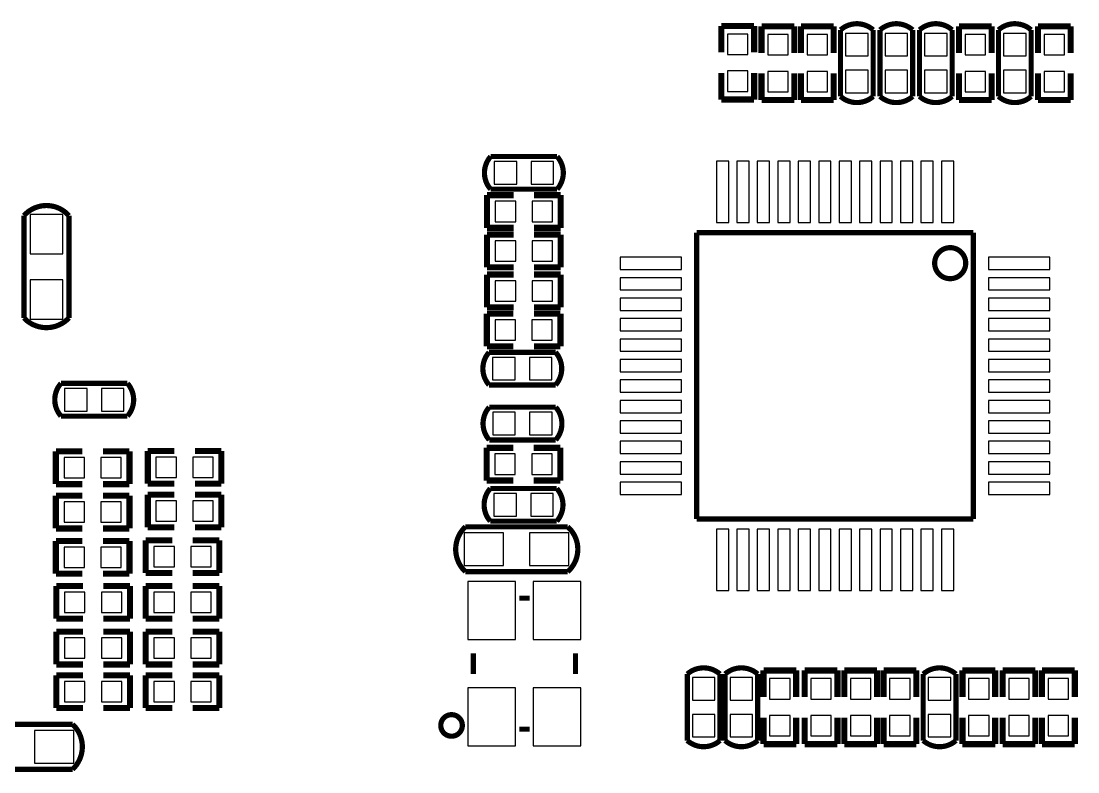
# Model space of a CAD drawing. Extents: x -118 to 7078, y 0 to 4366.
# Drawn here: x 3125 to 4142, y 997 to 1720 of the extents above; entities that cross this region are included whole.
import ezdxf

# ---------------------------------------------------------------- set-up
doc = ezdxf.new("R2010")
doc.units = 0
doc.header["$MEASUREMENT"] = 0
doc.layers.add('PG_SILKSCREEN_BOTTOM', color=85, linetype='CONTINUOUS')
doc.layers.add('PIN_BOTTOM', color=5, linetype='CONTINUOUS')

msp = doc.modelspace()

# ---------------------------------------------------------------- linework, layer by layer
at = {"layer": 'PG_SILKSCREEN_BOTTOM'}
for points in [[(3913.652, 1689.439, 5, 5, 0), (3913.652, 1711.6, 5, 5, -0.37791), (3945.148, 1711.6, 5, 5, 0)], [(3951.652, 1669.761, 5, 5, 0), (3951.652, 1711.6, 5, 5, -0.37791), (3983.148, 1711.6, 5, 5, 0)], [(3989.652, 1689.439, 5, 5, 0), (3989.652, 1711.6, 5, 5, -0.37791), (4021.148, 1711.6, 5, 5, 0)], [(4065.652, 1689.439, 5, 5, 0), (4065.652, 1711.6, 5, 5, -0.37791), (4097.148, 1711.6, 5, 5, 0)], [(3799.003, 1715.456, 5.909, 5.909, 0), (3799.003, 1689.866, 5.909, 5.909, 0)], [(3830.499, 1715.456, 5.909, 5.909, 0), (3799.003, 1715.456, 5.909, 5.909, 0)], [(3830.499, 1689.866, 5.909, 5.909, 0), (3830.499, 1715.456, 5.909, 5.909, 0)], [(3837.652, 1715.029, 5.909, 5.909, 0), (3837.652, 1689.439, 5.909, 5.909, 0)], [(3869.148, 1715.029, 5.909, 5.909, 0), (3837.652, 1715.029, 5.909, 5.909, 0)], [(3869.148, 1689.439, 5.909, 5.909, 0), (3869.148, 1715.029, 5.909, 5.909, 0)], [(3875.652, 1715.029, 5.909, 5.909, 0), (3907.148, 1715.029, 5.909, 5.909, 0)], [(3875.652, 1689.439, 5.909, 5.909, 0), (3875.652, 1715.029, 5.909, 5.909, 0)], [(3907.148, 1715.029, 5.909, 5.909, 0), (3907.148, 1689.439, 5.909, 5.909, 0)], [(3945.148, 1711.6, 5, 5, 0), (3945.148, 1689.439, 5, 5, 0)], [(3983.148, 1711.6, 5, 5, 0), (3983.148, 1669.761, 5, 5, 0)], [(4021.148, 1711.6, 5, 5, 0), (4021.148, 1689.439, 5, 5, 0)], [(4027.652, 1715.029, 5.909, 5.909, 0), (4059.148, 1715.029, 5.909, 5.909, 0)], [(4027.652, 1689.439, 5.909, 5.909, 0), (4027.652, 1715.029, 5.909, 5.909, 0)], [(4059.148, 1715.029, 5.909, 5.909, 0), (4059.148, 1689.439, 5.909, 5.909, 0)], [(4097.148, 1711.6, 5, 5, 0), (4097.148, 1689.439, 5, 5, 0)], [(4103.652, 1715.029, 5.909, 5.909, 0), (4135.148, 1715.029, 5.909, 5.909, 0)], [(4103.652, 1689.439, 5.909, 5.909, 0), (4103.652, 1715.029, 5.909, 5.909, 0)], [(4135.148, 1715.029, 5.909, 5.909, 0), (4135.148, 1689.439, 5.909, 5.909, 0)], [(3945.148, 1689.439, 5, 5, 0), (3945.148, 1647.6, 5, 5, -0.37791), (3913.652, 1647.6, 5, 5, 0)], [(3913.652, 1647.6, 5, 5, 0), (3913.652, 1689.439, 5, 5, 0)], [(4021.148, 1689.439, 5, 5, 0), (4021.148, 1647.6, 5, 5, -0.37791), (3989.652, 1647.6, 5, 5, 0)], [(3989.652, 1647.6, 5, 5, 0), (3989.652, 1689.439, 5, 5, 0)], [(4097.148, 1689.439, 5, 5, 0), (4097.148, 1647.6, 5, 5, -0.37791), (4065.652, 1647.6, 5, 5, 0)], [(4065.652, 1647.6, 5, 5, 0), (4065.652, 1689.439, 5, 5, 0)], [(3799.003, 1644.598, 5.909, 5.909, 0), (3799.003, 1670.188, 5.909, 5.909, 0)], [(3830.499, 1670.188, 5.909, 5.909, 0), (3830.499, 1644.598, 5.909, 5.909, 0)], [(3837.652, 1644.171, 5.909, 5.909, 0), (3837.652, 1669.761, 5.909, 5.909, 0)], [(3869.148, 1669.761, 5.909, 5.909, 0), (3869.148, 1644.171, 5.909, 5.909, 0)], [(3875.652, 1669.761, 5.909, 5.909, 0), (3875.652, 1644.171, 5.909, 5.909, 0)], [(3907.148, 1644.171, 5.909, 5.909, 0), (3907.148, 1669.761, 5.909, 5.909, 0)], [(3983.148, 1669.761, 5, 5, 0), (3983.148, 1647.6, 5, 5, -0.37791), (3951.652, 1647.6, 5, 5, 0)], [(3951.652, 1647.6, 5, 5, 0), (3951.652, 1669.761, 5, 5, 0)], [(4027.652, 1669.761, 5.909, 5.909, 0), (4027.652, 1644.171, 5.909, 5.909, 0)], [(4059.148, 1644.171, 5.909, 5.909, 0), (4059.148, 1669.761, 5.909, 5.909, 0)], [(4103.652, 1669.761, 5.909, 5.909, 0), (4103.652, 1644.171, 5.909, 5.909, 0)], [(4135.148, 1644.171, 5.909, 5.909, 0), (4135.148, 1669.761, 5.909, 5.909, 0)], [(3830.499, 1644.598, 5.909, 5.909, 0), (3799.003, 1644.598, 5.909, 5.909, 0)], [(3869.148, 1644.171, 5.909, 5.909, 0), (3837.652, 1644.171, 5.909, 5.909, 0)], [(3875.652, 1644.171, 5.909, 5.909, 0), (3907.148, 1644.171, 5.909, 5.909, 0)], [(4027.652, 1644.171, 5.909, 5.909, 0), (4059.148, 1644.171, 5.909, 5.909, 0)], [(4103.652, 1644.171, 5.909, 5.909, 0), (4135.148, 1644.171, 5.909, 5.909, 0)], [(3618.763, 1558.252, 5, 5, 0), (3576.924, 1558.252, 5, 5, -0.37791), (3576.924, 1589.748, 5, 5, 0)], [(3576.924, 1589.748, 5, 5, 0), (3618.763, 1589.748, 5, 5, 0)], [(3618.763, 1589.748, 5, 5, 0), (3640.924, 1589.748, 5, 5, -0.37791), (3640.924, 1558.252, 5, 5, 0)], [(3640.924, 1558.252, 5, 5, 0), (3618.763, 1558.252, 5, 5, 0)], [(3573.501, 1552.548, 5.909, 5.909, 0), (3573.501, 1521.052, 5.909, 5.909, 0)], [(3599.091, 1552.548, 5.909, 5.909, 0), (3573.501, 1552.548, 5.909, 5.909, 0)], [(3618.769, 1552.548, 5.909, 5.909, 0), (3644.359, 1552.548, 5.909, 5.909, 0)], [(3644.359, 1552.548, 5.909, 5.909, 0), (3644.359, 1521.052, 5.909, 5.909, 0)], [(3127.75, 1434.391, 5, 5, 0), (3127.75, 1532.809, 5, 5, -0.450474), (3171.05, 1532.809, 5, 5, 0)], [(3171.05, 1532.809, 5, 5, 0), (3171.05, 1434.391, 5, 5, 0)], [(3573.501, 1521.052, 5.909, 5.909, 0), (3599.091, 1521.052, 5.909, 5.909, 0)], [(3573.501, 1514.648, 5.909, 5.909, 0), (3573.501, 1483.152, 5.909, 5.909, 0)], [(3599.091, 1514.648, 5.909, 5.909, 0), (3573.501, 1514.648, 5.909, 5.909, 0)], [(3644.359, 1521.052, 5.909, 5.909, 0), (3618.769, 1521.052, 5.909, 5.909, 0)], [(3618.769, 1514.648, 5.909, 5.909, 0), (3644.359, 1514.648, 5.909, 5.909, 0)], [(3644.359, 1514.648, 5.909, 5.909, 0), (3644.359, 1483.152, 5.909, 5.909, 0)], [(4041.561, 1516.399, 5, 5, 0), (3775.239, 1516.399, 5, 5, 0)], [(3775.239, 1516.399, 5, 5, 0), (3775.239, 1240.801, 5, 5, 0)], [(4041.561, 1240.801, 5, 5, 0), (4041.561, 1516.399, 5, 5, 0)], [(4034.169, 1487.09, 5, 5, 1), (4004.291, 1487.09, 5, 5, 1), (4034.169, 1487.09, 5, 5, 0)], [(3573.501, 1483.152, 5.909, 5.909, 0), (3599.091, 1483.152, 5.909, 5.909, 0)], [(3644.359, 1483.152, 5.909, 5.909, 0), (3618.769, 1483.152, 5.909, 5.909, 0)], [(3573.501, 1476.148, 5.909, 5.909, 0), (3573.501, 1444.652, 5.909, 5.909, 0)], [(3599.091, 1476.148, 5.909, 5.909, 0), (3573.501, 1476.148, 5.909, 5.909, 0)], [(3618.769, 1476.148, 5.909, 5.909, 0), (3644.359, 1476.148, 5.909, 5.909, 0)], [(3644.359, 1476.148, 5.909, 5.909, 0), (3644.359, 1444.652, 5.909, 5.909, 0)], [(3573.501, 1444.652, 5.909, 5.909, 0), (3599.091, 1444.652, 5.909, 5.909, 0)], [(3644.359, 1444.652, 5.909, 5.909, 0), (3618.769, 1444.652, 5.909, 5.909, 0)], [(3171.05, 1434.391, 5, 5, -0.432734), (3127.75, 1434.391, 5, 5, 0)], [(3573.301, 1438.448, 5.909, 5.909, 0), (3573.301, 1406.952, 5.909, 5.909, 0)], [(3598.891, 1438.448, 5.909, 5.909, 0), (3573.301, 1438.448, 5.909, 5.909, 0)], [(3618.569, 1438.448, 5.909, 5.909, 0), (3644.159, 1438.448, 5.909, 5.909, 0)], [(3644.159, 1438.448, 5.909, 5.909, 0), (3644.159, 1406.952, 5.909, 5.909, 0)], [(3617.239, 1369.852, 5, 5, 0), (3575.4, 1369.852, 5, 5, -0.37791), (3575.4, 1401.348, 5, 5, 0)], [(3573.301, 1406.952, 5.909, 5.909, 0), (3598.891, 1406.952, 5.909, 5.909, 0)], [(3575.4, 1401.348, 5, 5, 0), (3617.239, 1401.348, 5, 5, 0)], [(3617.239, 1401.348, 5, 5, 0), (3639.4, 1401.348, 5, 5, -0.37791), (3639.4, 1369.852, 5, 5, 0)], [(3644.159, 1406.952, 5.909, 5.909, 0), (3618.569, 1406.952, 5.909, 5.909, 0)], [(3185.561, 1339.852, 5, 5, 0), (3163.4, 1339.852, 5, 5, -0.37791), (3163.4, 1371.348, 5, 5, 0)], [(3163.4, 1371.348, 5, 5, 0), (3185.561, 1371.348, 5, 5, 0)], [(3185.561, 1371.348, 5, 5, 0), (3227.4, 1371.348, 5, 5, -0.37791), (3227.4, 1339.852, 5, 5, 0)], [(3639.4, 1369.852, 5, 5, 0), (3617.239, 1369.852, 5, 5, 0)], [(3597.742, 1316.95, 5, 5, 0), (3575.581, 1316.95, 5, 5, -0.37791), (3575.581, 1348.446, 5, 5, 0)], [(3575.581, 1348.446, 5, 5, 0), (3597.742, 1348.446, 5, 5, 0)], [(3597.742, 1348.446, 5, 5, 0), (3639.581, 1348.446, 5, 5, -0.37791), (3639.581, 1316.95, 5, 5, 0)], [(3227.4, 1339.852, 5, 5, 0), (3185.561, 1339.852, 5, 5, 0)], [(3573.148, 1309.348, 5.909, 5.909, 0), (3598.738, 1309.348, 5.909, 5.909, 0)], [(3573.148, 1277.852, 5.909, 5.909, 0), (3573.148, 1309.348, 5.909, 5.909, 0)], [(3639.581, 1316.95, 5, 5, 0), (3597.742, 1316.95, 5, 5, 0)], [(3644.006, 1309.348, 5.909, 5.909, 0), (3618.416, 1309.348, 5.909, 5.909, 0)], [(3644.006, 1277.852, 5.909, 5.909, 0), (3644.006, 1309.348, 5.909, 5.909, 0)], [(3158.483, 1305.927, 5.909, 5.909, 0), (3184.073, 1305.927, 5.909, 5.909, 0)], [(3158.483, 1274.431, 5.909, 5.909, 0), (3158.483, 1305.927, 5.909, 5.909, 0)], [(3229.341, 1305.927, 5.909, 5.909, 0), (3203.751, 1305.927, 5.909, 5.909, 0)], [(3229.341, 1274.431, 5.909, 5.909, 0), (3229.341, 1305.927, 5.909, 5.909, 0)], [(3246.971, 1306.348, 5.909, 5.909, 0), (3272.561, 1306.348, 5.909, 5.909, 0)], [(3246.971, 1274.852, 5.909, 5.909, 0), (3246.971, 1306.348, 5.909, 5.909, 0)], [(3317.829, 1306.348, 5.909, 5.909, 0), (3292.239, 1306.348, 5.909, 5.909, 0)], [(3317.829, 1274.852, 5.909, 5.909, 0), (3317.829, 1306.348, 5.909, 5.909, 0)], [(3184.073, 1274.431, 5.909, 5.909, 0), (3158.483, 1274.431, 5.909, 5.909, 0)], [(3203.751, 1274.431, 5.909, 5.909, 0), (3229.341, 1274.431, 5.909, 5.909, 0)], [(3272.561, 1274.852, 5.909, 5.909, 0), (3246.971, 1274.852, 5.909, 5.909, 0)], [(3292.239, 1274.852, 5.909, 5.909, 0), (3317.829, 1274.852, 5.909, 5.909, 0)], [(3598.748, 1238.721, 5, 5, 0), (3576.587, 1238.721, 5, 5, -0.37791), (3576.587, 1270.217, 5, 5, 0)], [(3598.738, 1277.852, 5.909, 5.909, 0), (3573.148, 1277.852, 5.909, 5.909, 0)], [(3576.587, 1270.217, 5, 5, 0), (3598.748, 1270.217, 5, 5, 0)], [(3598.748, 1270.217, 5, 5, 0), (3640.587, 1270.217, 5, 5, -0.37791), (3640.587, 1238.721, 5, 5, 0)], [(3618.416, 1277.852, 5.909, 5.909, 0), (3644.006, 1277.852, 5.909, 5.909, 0)], [(3158.483, 1263.238, 5.909, 5.909, 0), (3184.073, 1263.238, 5.909, 5.909, 0)], [(3158.483, 1231.742, 5.909, 5.909, 0), (3158.483, 1263.238, 5.909, 5.909, 0)], [(3229.341, 1263.238, 5.909, 5.909, 0), (3203.751, 1263.238, 5.909, 5.909, 0)], [(3229.341, 1231.742, 5.909, 5.909, 0), (3229.341, 1263.238, 5.909, 5.909, 0)], [(3246.971, 1264.348, 5.909, 5.909, 0), (3272.561, 1264.348, 5.909, 5.909, 0)], [(3246.971, 1232.852, 5.909, 5.909, 0), (3246.971, 1264.348, 5.909, 5.909, 0)], [(3317.829, 1264.348, 5.909, 5.909, 0), (3292.239, 1264.348, 5.909, 5.909, 0)], [(3317.829, 1232.852, 5.909, 5.909, 0), (3317.829, 1264.348, 5.909, 5.909, 0)], [(3640.587, 1238.721, 5, 5, 0), (3598.748, 1238.721, 5, 5, 0)], [(3775.239, 1240.801, 5, 5, 0), (4041.561, 1240.801, 5, 5, 0)], [(3184.073, 1231.742, 5.909, 5.909, 0), (3158.483, 1231.742, 5.909, 5.909, 0)], [(3203.751, 1231.742, 5.909, 5.909, 0), (3229.341, 1231.742, 5.909, 5.909, 0)], [(3272.561, 1232.852, 5.909, 5.909, 0), (3246.971, 1232.852, 5.909, 5.909, 0)], [(3292.239, 1232.852, 5.909, 5.909, 0), (3317.829, 1232.852, 5.909, 5.909, 0)], [(3552.672, 1190.06, 5, 5, -0.432734), (3552.672, 1233.36, 5, 5, 0)], [(3552.672, 1233.36, 5, 5, 0), (3651.09, 1233.36, 5, 5, -0.450474), (3651.09, 1190.06, 5, 5, 0)], [(3158.479, 1219.698, 5.909, 5.909, 0), (3158.479, 1188.202, 5.909, 5.909, 0)], [(3184.069, 1219.698, 5.909, 5.909, 0), (3158.479, 1219.698, 5.909, 5.909, 0)], [(3203.747, 1219.698, 5.909, 5.909, 0), (3229.337, 1219.698, 5.909, 5.909, 0)], [(3229.337, 1219.698, 5.909, 5.909, 0), (3229.337, 1188.202, 5.909, 5.909, 0)], [(3244.971, 1220.348, 5.909, 5.909, 0), (3244.971, 1188.852, 5.909, 5.909, 0)], [(3270.561, 1220.348, 5.909, 5.909, 0), (3244.971, 1220.348, 5.909, 5.909, 0)], [(3290.239, 1220.348, 5.909, 5.909, 0), (3315.829, 1220.348, 5.909, 5.909, 0)], [(3315.829, 1220.348, 5.909, 5.909, 0), (3315.829, 1188.852, 5.909, 5.909, 0)], [(3158.479, 1188.202, 5.909, 5.909, 0), (3184.069, 1188.202, 5.909, 5.909, 0)], [(3229.337, 1188.202, 5.909, 5.909, 0), (3203.747, 1188.202, 5.909, 5.909, 0)], [(3244.971, 1188.852, 5.909, 5.909, 0), (3270.561, 1188.852, 5.909, 5.909, 0)], [(3315.829, 1188.852, 5.909, 5.909, 0), (3290.239, 1188.852, 5.909, 5.909, 0)], [(3651.09, 1190.06, 5, 5, 0), (3552.672, 1190.06, 5, 5, 0)], [(3158.971, 1176.348, 5.909, 5.909, 0), (3158.971, 1144.852, 5.909, 5.909, 0)], [(3184.561, 1176.348, 5.909, 5.909, 0), (3158.971, 1176.348, 5.909, 5.909, 0)], [(3204.239, 1176.348, 5.909, 5.909, 0), (3229.829, 1176.348, 5.909, 5.909, 0)], [(3229.829, 1176.348, 5.909, 5.909, 0), (3229.829, 1144.852, 5.909, 5.909, 0)], [(3244.971, 1176.348, 5.909, 5.909, 0), (3244.971, 1144.852, 5.909, 5.909, 0)], [(3270.561, 1176.348, 5.909, 5.909, 0), (3244.971, 1176.348, 5.909, 5.909, 0)], [(3290.239, 1176.348, 5.909, 5.909, 0), (3315.829, 1176.348, 5.909, 5.909, 0)], [(3315.829, 1176.348, 5.909, 5.909, 0), (3315.829, 1144.852, 5.909, 5.909, 0)], [(3604.4, 1164.588, 5, 5, 0), (3614.4, 1164.588, 5, 5, 0)], [(3158.971, 1144.852, 5.909, 5.909, 0), (3184.561, 1144.852, 5.909, 5.909, 0)], [(3229.829, 1144.852, 5.909, 5.909, 0), (3204.239, 1144.852, 5.909, 5.909, 0)], [(3244.971, 1144.852, 5.909, 5.909, 0), (3270.561, 1144.852, 5.909, 5.909, 0)], [(3315.829, 1144.852, 5.909, 5.909, 0), (3290.239, 1144.852, 5.909, 5.909, 0)], [(3158.971, 1132.348, 5.909, 5.909, 0), (3158.971, 1100.852, 5.909, 5.909, 0)], [(3184.561, 1132.348, 5.909, 5.909, 0), (3158.971, 1132.348, 5.909, 5.909, 0)], [(3204.239, 1132.348, 5.909, 5.909, 0), (3229.829, 1132.348, 5.909, 5.909, 0)], [(3229.829, 1132.348, 5.909, 5.909, 0), (3229.829, 1100.852, 5.909, 5.909, 0)], [(3244.971, 1132.348, 5.909, 5.909, 0), (3244.971, 1100.852, 5.909, 5.909, 0)], [(3270.561, 1132.348, 5.909, 5.909, 0), (3244.971, 1132.348, 5.909, 5.909, 0)], [(3290.239, 1132.348, 5.909, 5.909, 0), (3315.829, 1132.348, 5.909, 5.909, 0)], [(3315.829, 1132.348, 5.909, 5.909, 0), (3315.829, 1100.852, 5.909, 5.909, 0)], [(3560.191, 1091.6, 5, 5, 0), (3560.191, 1111.6, 5, 5, 0)], [(3658.609, 1091.6, 5, 5, 0), (3658.609, 1111.6, 5, 5, 0)], [(3158.971, 1100.852, 5.909, 5.909, 0), (3184.561, 1100.852, 5.909, 5.909, 0)], [(3229.829, 1100.852, 5.909, 5.909, 0), (3204.239, 1100.852, 5.909, 5.909, 0)], [(3244.971, 1100.852, 5.909, 5.909, 0), (3270.561, 1100.852, 5.909, 5.909, 0)], [(3315.829, 1100.852, 5.909, 5.909, 0), (3290.239, 1100.852, 5.909, 5.909, 0)], [(3766.15, 1069.445, 5, 5, 0), (3766.15, 1091.606, 5, 5, -0.37791), (3797.646, 1091.606, 5, 5, 0)], [(3802.521, 1049.763, 5, 5, 0), (3802.521, 1091.602, 5, 5, -0.37791), (3834.017, 1091.602, 5, 5, 0)], [(3993.252, 1049.759, 5, 5, 0), (3993.252, 1091.598, 5, 5, -0.37791), (4024.748, 1091.598, 5, 5, 0)], [(3158.971, 1090.348, 5.909, 5.909, 0), (3158.971, 1058.852, 5.909, 5.909, 0)], [(3184.561, 1090.348, 5.909, 5.909, 0), (3158.971, 1090.348, 5.909, 5.909, 0)], [(3204.239, 1090.348, 5.909, 5.909, 0), (3229.829, 1090.348, 5.909, 5.909, 0)], [(3229.829, 1090.348, 5.909, 5.909, 0), (3229.829, 1058.852, 5.909, 5.909, 0)], [(3244.971, 1090.348, 5.909, 5.909, 0), (3244.971, 1058.852, 5.909, 5.909, 0)], [(3270.561, 1090.348, 5.909, 5.909, 0), (3244.971, 1090.348, 5.909, 5.909, 0)], [(3290.239, 1090.348, 5.909, 5.909, 0), (3315.829, 1090.348, 5.909, 5.909, 0)], [(3315.829, 1090.348, 5.909, 5.909, 0), (3315.829, 1058.852, 5.909, 5.909, 0)], [(3797.646, 1091.606, 5, 5, 0), (3797.646, 1069.445, 5, 5, 0)], [(3834.017, 1091.602, 5, 5, 0), (3834.017, 1049.763, 5, 5, 0)], [(3839.551, 1095.029, 5.909, 5.909, 0), (3871.047, 1095.029, 5.909, 5.909, 0)], [(3839.551, 1069.439, 5.909, 5.909, 0), (3839.551, 1095.029, 5.909, 5.909, 0)], [(3871.047, 1095.029, 5.909, 5.909, 0), (3871.047, 1069.439, 5.909, 5.909, 0)], [(3879.24, 1095.029, 5.909, 5.909, 0), (3910.736, 1095.029, 5.909, 5.909, 0)], [(3879.24, 1069.439, 5.909, 5.909, 0), (3879.24, 1095.029, 5.909, 5.909, 0)], [(3910.736, 1095.029, 5.909, 5.909, 0), (3910.736, 1069.439, 5.909, 5.909, 0)], [(3917.273, 1095.029, 5.909, 5.909, 0), (3948.769, 1095.029, 5.909, 5.909, 0)], [(3917.273, 1069.439, 5.909, 5.909, 0), (3917.273, 1095.029, 5.909, 5.909, 0)], [(3948.769, 1095.029, 5.909, 5.909, 0), (3948.769, 1069.439, 5.909, 5.909, 0)], [(3955.062, 1095.029, 5.909, 5.909, 0), (3986.558, 1095.029, 5.909, 5.909, 0)], [(3955.062, 1069.439, 5.909, 5.909, 0), (3955.062, 1095.029, 5.909, 5.909, 0)], [(3986.558, 1095.029, 5.909, 5.909, 0), (3986.558, 1069.439, 5.909, 5.909, 0)], [(4024.748, 1091.598, 5, 5, 0), (4024.748, 1049.759, 5, 5, 0)], [(4031.053, 1095.029, 5.909, 5.909, 0), (4062.549, 1095.029, 5.909, 5.909, 0)], [(4031.053, 1069.439, 5.909, 5.909, 0), (4031.053, 1095.029, 5.909, 5.909, 0)], [(4062.549, 1095.029, 5.909, 5.909, 0), (4062.549, 1069.439, 5.909, 5.909, 0)], [(4069.652, 1095.029, 5.909, 5.909, 0), (4101.148, 1095.029, 5.909, 5.909, 0)], [(4069.652, 1069.439, 5.909, 5.909, 0), (4069.652, 1095.029, 5.909, 5.909, 0)], [(4101.148, 1095.029, 5.909, 5.909, 0), (4101.148, 1069.439, 5.909, 5.909, 0)], [(4107.652, 1095.029, 5.909, 5.909, 0), (4139.148, 1095.029, 5.909, 5.909, 0)], [(4107.652, 1069.439, 5.909, 5.909, 0), (4107.652, 1095.029, 5.909, 5.909, 0)], [(4139.148, 1095.029, 5.909, 5.909, 0), (4139.148, 1069.439, 5.909, 5.909, 0)], [(3797.646, 1069.445, 5, 5, 0), (3797.646, 1027.606, 5, 5, -0.37791), (3766.15, 1027.606, 5, 5, 0)], [(3766.15, 1027.606, 5, 5, 0), (3766.15, 1069.445, 5, 5, 0)], [(3158.971, 1058.852, 5.909, 5.909, 0), (3184.561, 1058.852, 5.909, 5.909, 0)], [(3229.829, 1058.852, 5.909, 5.909, 0), (3204.239, 1058.852, 5.909, 5.909, 0)], [(3244.971, 1058.852, 5.909, 5.909, 0), (3270.561, 1058.852, 5.909, 5.909, 0)], [(3315.829, 1058.852, 5.909, 5.909, 0), (3290.239, 1058.852, 5.909, 5.909, 0)], [(3549.689, 1042.14, 5, 5, 1), (3528.951, 1042.14, 5, 5, 1), (3549.689, 1042.14, 5, 5, 0)], [(3834.017, 1049.763, 5, 5, 0), (3834.017, 1027.602, 5, 5, -0.37791), (3802.521, 1027.602, 5, 5, 0)], [(3802.521, 1027.602, 5, 5, 0), (3802.521, 1049.763, 5, 5, 0)], [(3839.551, 1049.761, 5.909, 5.909, 0), (3839.551, 1024.171, 5.909, 5.909, 0)], [(3871.047, 1024.171, 5.909, 5.909, 0), (3871.047, 1049.761, 5.909, 5.909, 0)], [(3879.24, 1049.761, 5.909, 5.909, 0), (3879.24, 1024.171, 5.909, 5.909, 0)], [(3910.736, 1024.171, 5.909, 5.909, 0), (3910.736, 1049.761, 5.909, 5.909, 0)], [(3917.273, 1049.761, 5.909, 5.909, 0), (3917.273, 1024.171, 5.909, 5.909, 0)], [(3948.769, 1024.171, 5.909, 5.909, 0), (3948.769, 1049.761, 5.909, 5.909, 0)], [(3955.062, 1049.761, 5.909, 5.909, 0), (3955.062, 1024.171, 5.909, 5.909, 0)], [(3986.558, 1024.171, 5.909, 5.909, 0), (3986.558, 1049.761, 5.909, 5.909, 0)], [(4024.748, 1049.759, 5, 5, 0), (4024.748, 1027.598, 5, 5, -0.37791), (3993.252, 1027.598, 5, 5, 0)], [(3993.252, 1027.598, 5, 5, 0), (3993.252, 1049.759, 5, 5, 0)], [(4031.053, 1049.761, 5.909, 5.909, 0), (4031.053, 1024.171, 5.909, 5.909, 0)], [(4062.549, 1024.171, 5.909, 5.909, 0), (4062.549, 1049.761, 5.909, 5.909, 0)], [(4069.652, 1049.761, 5.909, 5.909, 0), (4069.652, 1024.171, 5.909, 5.909, 0)], [(4101.148, 1024.171, 5.909, 5.909, 0), (4101.148, 1049.761, 5.909, 5.909, 0)], [(4107.652, 1049.761, 5.909, 5.909, 0), (4107.652, 1024.171, 5.909, 5.909, 0)], [(4139.148, 1024.171, 5.909, 5.909, 0), (4139.148, 1049.761, 5.909, 5.909, 0)], [(3174.609, 999.95, 5, 5, 0), (3076.191, 999.95, 5, 5, -0.450474), (3076.191, 1043.25, 5, 5, 0)], [(3076.191, 1043.25, 5, 5, 0), (3174.609, 1043.25, 5, 5, 0)], [(3174.609, 1043.25, 5, 5, -0.432734), (3174.609, 999.95, 5, 5, 0)], [(3604.4, 1038.612, 5, 5, 0), (3614.4, 1038.612, 5, 5, 0)], [(3839.551, 1024.171, 5.909, 5.909, 0), (3871.047, 1024.171, 5.909, 5.909, 0)], [(3879.24, 1024.171, 5.909, 5.909, 0), (3910.736, 1024.171, 5.909, 5.909, 0)], [(3917.273, 1024.171, 5.909, 5.909, 0), (3948.769, 1024.171, 5.909, 5.909, 0)], [(3955.062, 1024.171, 5.909, 5.909, 0), (3986.558, 1024.171, 5.909, 5.909, 0)], [(4031.053, 1024.171, 5.909, 5.909, 0), (4062.549, 1024.171, 5.909, 5.909, 0)], [(4069.652, 1024.171, 5.909, 5.909, 0), (4101.148, 1024.171, 5.909, 5.909, 0)], [(4107.652, 1024.171, 5.909, 5.909, 0), (4139.148, 1024.171, 5.909, 5.909, 0)]]:
    msp.add_lwpolyline(points, format="xyseb", dxfattribs=at)
at = {"layer": 'PIN_BOTTOM'}
for points in [[(3804.9105, 1687.9065), (3824.5915, 1687.9065), (3824.5915, 1707.5875), (3804.9105, 1707.5875)], [(3843.5595, 1687.4795), (3863.2405, 1687.4795), (3863.2405, 1707.1605), (3843.5595, 1707.1605)], [(3901.2405, 1707.1605), (3881.5595, 1707.1605), (3881.5595, 1687.4795), (3901.2405, 1687.4795)], [(3918.575, 1686.495), (3940.225, 1686.495), (3940.225, 1708.145), (3918.575, 1708.145)], [(3978.225, 1708.145), (3956.575, 1708.145), (3956.575, 1686.495), (3978.225, 1686.495)], [(3994.575, 1686.495), (4016.225, 1686.495), (4016.225, 1708.145), (3994.575, 1708.145)], [(4053.2405, 1707.1605), (4033.5595, 1707.1605), (4033.5595, 1687.4795), (4053.2405, 1687.4795)], [(4070.575, 1686.495), (4092.225, 1686.495), (4092.225, 1708.145), (4070.575, 1708.145)], [(4129.2405, 1707.1605), (4109.5595, 1707.1605), (4109.5595, 1687.4795), (4129.2405, 1687.4795)], [(3804.9105, 1652.4665), (3824.5915, 1652.4665), (3824.5915, 1672.1475), (3804.9105, 1672.1475)], [(3843.5595, 1652.0395), (3863.2405, 1652.0395), (3863.2405, 1671.7205), (3843.5595, 1671.7205)], [(3901.2405, 1671.7205), (3881.5595, 1671.7205), (3881.5595, 1652.0395), (3901.2405, 1652.0395)], [(3918.575, 1651.055), (3940.225, 1651.055), (3940.225, 1672.705), (3918.575, 1672.705)], [(3978.225, 1672.705), (3956.575, 1672.705), (3956.575, 1651.055), (3978.225, 1651.055)], [(3994.575, 1651.055), (4016.225, 1651.055), (4016.225, 1672.705), (3994.575, 1672.705)], [(4053.2405, 1671.7205), (4033.5595, 1671.7205), (4033.5595, 1652.0395), (4053.2405, 1652.0395)], [(4070.575, 1651.055), (4092.225, 1651.055), (4092.225, 1672.705), (4070.575, 1672.705)], [(4129.2405, 1671.7205), (4109.5595, 1671.7205), (4109.5595, 1652.0395), (4129.2405, 1652.0395)], [(3580.379, 1584.825), (3580.379, 1563.175), (3602.029, 1563.175), (3602.029, 1584.825)], [(3615.819, 1584.825), (3615.819, 1563.175), (3637.469, 1563.175), (3637.469, 1584.825)], [(3806.0335, 1585.2905), (3794.2225, 1585.2905), (3794.2225, 1526.2315), (3806.0335, 1526.2315)], [(3825.7265, 1585.2905), (3813.9155, 1585.2905), (3813.9155, 1526.2315), (3825.7265, 1526.2315)], [(3845.4035, 1585.2905), (3833.5925, 1585.2905), (3833.5925, 1526.2315), (3845.4035, 1526.2315)], [(3865.0965, 1585.2905), (3853.2855, 1585.2905), (3853.2855, 1526.2315), (3865.0965, 1526.2315)], [(3884.7745, 1585.2905), (3872.9635, 1585.2905), (3872.9635, 1526.2315), (3884.7745, 1526.2315)], [(3904.4665, 1585.2905), (3892.6555, 1585.2905), (3892.6555, 1526.2315), (3904.4665, 1526.2315)], [(3924.1445, 1585.2905), (3912.3335, 1585.2905), (3912.3335, 1526.2315), (3924.1445, 1526.2315)], [(3943.8365, 1585.2905), (3932.0255, 1585.2905), (3932.0255, 1526.2315), (3943.8365, 1526.2315)], [(3963.5145, 1585.2905), (3951.7035, 1585.2905), (3951.7035, 1526.2315), (3963.5145, 1526.2315)], [(3983.2075, 1585.2905), (3971.3965, 1585.2905), (3971.3965, 1526.2315), (3983.2075, 1526.2315)], [(4002.8845, 1585.2905), (3991.0735, 1585.2905), (3991.0735, 1526.2315), (4002.8845, 1526.2315)], [(4022.5775, 1585.2905), (4010.7665, 1585.2905), (4010.7665, 1526.2315), (4022.5775, 1526.2315)], [(3601.051, 1526.959), (3601.051, 1546.64), (3581.37, 1546.64), (3581.37, 1526.959)], [(3636.491, 1526.959), (3636.491, 1546.64), (3616.81, 1546.64), (3616.81, 1526.959)], [(3165.15, 1533.9995), (3133.65, 1533.9995), (3133.65, 1496.2005), (3165.15, 1496.2005)], [(3601.051, 1489.059), (3601.051, 1508.74), (3581.37, 1508.74), (3581.37, 1489.059)], [(3636.491, 1489.059), (3636.491, 1508.74), (3616.81, 1508.74), (3616.81, 1489.059)], [(3760.7685, 1492.7775), (3701.7095, 1492.7775), (3701.7095, 1480.9665), (3760.7685, 1480.9665)], [(4115.0905, 1492.7775), (4056.0315, 1492.7775), (4056.0315, 1480.9665), (4115.0905, 1480.9665)], [(3165.15, 1470.9995), (3133.65, 1470.9995), (3133.65, 1433.2005), (3165.15, 1433.2005)], [(3601.051, 1450.559), (3601.051, 1470.24), (3581.37, 1470.24), (3581.37, 1450.559)], [(3636.491, 1450.559), (3636.491, 1470.24), (3616.81, 1470.24), (3616.81, 1450.559)], [(3760.7685, 1473.0845), (3701.7095, 1473.0845), (3701.7095, 1461.2735), (3760.7685, 1461.2735)], [(4115.0905, 1473.0845), (4056.0315, 1473.0845), (4056.0315, 1461.2735), (4115.0905, 1461.2735)], [(3760.7685, 1453.4075), (3701.7095, 1453.4075), (3701.7095, 1441.5965), (3760.7685, 1441.5965)], [(4115.0905, 1453.4075), (4056.0315, 1453.4075), (4056.0315, 1441.5965), (4115.0905, 1441.5965)], [(3600.851, 1412.859), (3600.851, 1432.54), (3581.17, 1432.54), (3581.17, 1412.859)], [(3636.291, 1412.859), (3636.291, 1432.54), (3616.61, 1432.54), (3616.61, 1412.859)], [(3760.7685, 1433.7145), (3701.7095, 1433.7145), (3701.7095, 1421.9035), (3760.7685, 1421.9035)], [(4115.0905, 1433.7145), (4056.0315, 1433.7145), (4056.0315, 1421.9035), (4115.0905, 1421.9035)], [(3760.7685, 1414.0365), (3701.7095, 1414.0365), (3701.7095, 1402.2255), (3760.7685, 1402.2255)], [(4115.0905, 1414.0365), (4056.0315, 1414.0365), (4056.0315, 1402.2255), (4115.0905, 1402.2255)], [(3578.855, 1396.425), (3578.855, 1374.775), (3600.505, 1374.775), (3600.505, 1396.425)], [(3614.295, 1396.425), (3614.295, 1374.775), (3635.945, 1374.775), (3635.945, 1396.425)], [(3760.7685, 1394.3445), (3701.7095, 1394.3445), (3701.7095, 1382.5335), (3760.7685, 1382.5335)], [(4115.0905, 1394.3445), (4056.0315, 1394.3445), (4056.0315, 1382.5335), (4115.0905, 1382.5335)], [(3760.7685, 1374.6665), (3701.7095, 1374.6665), (3701.7095, 1362.8555), (3760.7685, 1362.8555)], [(4115.0905, 1374.6665), (4056.0315, 1374.6665), (4056.0315, 1362.8555), (4115.0905, 1362.8555)], [(3188.505, 1344.775), (3188.505, 1366.425), (3166.855, 1366.425), (3166.855, 1344.775)], [(3223.945, 1344.775), (3223.945, 1366.425), (3202.295, 1366.425), (3202.295, 1344.775)], [(3760.7685, 1354.9745), (3701.7095, 1354.9745), (3701.7095, 1343.1635), (3760.7685, 1343.1635)], [(4115.0905, 1354.9745), (4056.0315, 1354.9745), (4056.0315, 1343.1635), (4115.0905, 1343.1635)], [(3600.686, 1321.873), (3600.686, 1343.523), (3579.036, 1343.523), (3579.036, 1321.873)], [(3636.126, 1321.873), (3636.126, 1343.523), (3614.476, 1343.523), (3614.476, 1321.873)], [(3760.7685, 1335.2965), (3701.7095, 1335.2965), (3701.7095, 1323.4855), (3760.7685, 1323.4855)], [(4115.0905, 1335.2965), (4056.0315, 1335.2965), (4056.0315, 1323.4855), (4115.0905, 1323.4855)], [(3760.7685, 1315.6035), (3701.7095, 1315.6035), (3701.7095, 1303.7925), (3760.7685, 1303.7925)], [(4115.0905, 1315.6035), (4056.0315, 1315.6035), (4056.0315, 1303.7925), (4115.0905, 1303.7925)], [(3581.0165, 1303.4405), (3581.0165, 1283.7595), (3600.6975, 1283.7595), (3600.6975, 1303.4405)], [(3616.4565, 1303.4405), (3616.4565, 1283.7595), (3636.1375, 1283.7595), (3636.1375, 1303.4405)], [(3166.3515, 1300.0195), (3166.3515, 1280.3385), (3186.0325, 1280.3385), (3186.0325, 1300.0195)], [(3201.7915, 1300.0195), (3201.7915, 1280.3385), (3221.4725, 1280.3385), (3221.4725, 1300.0195)], [(3254.8395, 1300.4405), (3254.8395, 1280.7595), (3274.5205, 1280.7595), (3274.5205, 1300.4405)], [(3290.2795, 1300.4405), (3290.2795, 1280.7595), (3309.9605, 1280.7595), (3309.9605, 1300.4405)], [(3760.7685, 1295.9265), (3701.7095, 1295.9265), (3701.7095, 1284.1155), (3760.7685, 1284.1155)], [(4115.0905, 1295.9265), (4056.0315, 1295.9265), (4056.0315, 1284.1155), (4115.0905, 1284.1155)], [(3760.7685, 1276.2335), (3701.7095, 1276.2335), (3701.7095, 1264.4225), (3760.7685, 1264.4225)], [(4115.0905, 1276.2335), (4056.0315, 1276.2335), (4056.0315, 1264.4225), (4115.0905, 1264.4225)], [(3601.692, 1243.644), (3601.692, 1265.294), (3580.042, 1265.294), (3580.042, 1243.644)], [(3637.132, 1243.644), (3637.132, 1265.294), (3615.482, 1265.294), (3615.482, 1243.644)], [(3166.3515, 1257.3305), (3166.3515, 1237.6495), (3186.0325, 1237.6495), (3186.0325, 1257.3305)], [(3201.7915, 1257.3305), (3201.7915, 1237.6495), (3221.4725, 1237.6495), (3221.4725, 1257.3305)], [(3254.8395, 1258.4405), (3254.8395, 1238.7595), (3274.5205, 1238.7595), (3274.5205, 1258.4405)], [(3290.2795, 1258.4405), (3290.2795, 1238.7595), (3309.9605, 1238.7595), (3309.9605, 1258.4405)], [(3806.0335, 1230.9685), (3794.2225, 1230.9685), (3794.2225, 1171.9095), (3806.0335, 1171.9095)], [(3825.7265, 1230.9685), (3813.9155, 1230.9685), (3813.9155, 1171.9095), (3825.7265, 1171.9095)], [(3845.4035, 1230.9685), (3833.5925, 1230.9685), (3833.5925, 1171.9095), (3845.4035, 1171.9095)], [(3865.0965, 1230.9685), (3853.2855, 1230.9685), (3853.2855, 1171.9095), (3865.0965, 1171.9095)], [(3884.7745, 1230.9685), (3872.9635, 1230.9685), (3872.9635, 1171.9095), (3884.7745, 1171.9095)], [(3904.4665, 1230.9685), (3892.6555, 1230.9685), (3892.6555, 1171.9095), (3904.4665, 1171.9095)], [(3924.1445, 1230.9685), (3912.3335, 1230.9685), (3912.3335, 1171.9095), (3924.1445, 1171.9095)], [(3943.8365, 1230.9685), (3932.0255, 1230.9685), (3932.0255, 1171.9095), (3943.8365, 1171.9095)], [(3963.5145, 1230.9685), (3951.7035, 1230.9685), (3951.7035, 1171.9095), (3963.5145, 1171.9095)], [(3983.2075, 1230.9685), (3971.3965, 1230.9685), (3971.3965, 1171.9095), (3983.2075, 1171.9095)], [(4002.8845, 1230.9685), (3991.0735, 1230.9685), (3991.0735, 1171.9095), (4002.8845, 1171.9095)], [(4022.5775, 1230.9685), (4010.7665, 1230.9685), (4010.7665, 1171.9095), (4022.5775, 1171.9095)], [(3589.281, 1195.96), (3589.281, 1227.46), (3551.482, 1227.46), (3551.482, 1195.96)], [(3652.281, 1195.96), (3652.281, 1227.46), (3614.482, 1227.46), (3614.482, 1195.96)], [(3186.029, 1194.109), (3186.029, 1213.79), (3166.348, 1213.79), (3166.348, 1194.109)], [(3221.469, 1194.109), (3221.469, 1213.79), (3201.788, 1213.79), (3201.788, 1194.109)], [(3272.521, 1194.759), (3272.521, 1214.44), (3252.84, 1214.44), (3252.84, 1194.759)], [(3307.961, 1194.759), (3307.961, 1214.44), (3288.28, 1214.44), (3288.28, 1194.759)], [(3600.9, 1124.781), (3600.9, 1180.781), (3554.9, 1180.781), (3554.9, 1124.781)], [(3663.9, 1124.781), (3663.9, 1180.781), (3617.9, 1180.781), (3617.9, 1124.781)], [(3186.521, 1150.759), (3186.521, 1170.44), (3166.84, 1170.44), (3166.84, 1150.759)], [(3221.961, 1150.759), (3221.961, 1170.44), (3202.28, 1170.44), (3202.28, 1150.759)], [(3272.521, 1150.759), (3272.521, 1170.44), (3252.84, 1170.44), (3252.84, 1150.759)], [(3307.961, 1150.759), (3307.961, 1170.44), (3288.28, 1170.44), (3288.28, 1150.759)], [(3186.521, 1106.759), (3186.521, 1126.44), (3166.84, 1126.44), (3166.84, 1106.759)], [(3221.961, 1106.759), (3221.961, 1126.44), (3202.28, 1126.44), (3202.28, 1106.759)], [(3272.521, 1106.759), (3272.521, 1126.44), (3252.84, 1126.44), (3252.84, 1106.759)], [(3307.961, 1106.759), (3307.961, 1126.44), (3288.28, 1126.44), (3288.28, 1106.759)], [(3186.521, 1064.759), (3186.521, 1084.44), (3166.84, 1084.44), (3166.84, 1064.759)], [(3221.961, 1064.759), (3221.961, 1084.44), (3202.28, 1084.44), (3202.28, 1064.759)], [(3272.521, 1064.759), (3272.521, 1084.44), (3252.84, 1084.44), (3252.84, 1064.759)], [(3307.961, 1064.759), (3307.961, 1084.44), (3288.28, 1084.44), (3288.28, 1064.759)], [(3600.9, 1022.419), (3600.9, 1078.419), (3554.9, 1078.419), (3554.9, 1022.419)], [(3663.9, 1022.419), (3663.9, 1078.419), (3617.9, 1078.419), (3617.9, 1022.419)], [(3771.073, 1066.501), (3792.723, 1066.501), (3792.723, 1088.151), (3771.073, 1088.151)], [(3829.094, 1088.147), (3807.444, 1088.147), (3807.444, 1066.497), (3829.094, 1066.497)], [(3865.1395, 1087.1605), (3845.4585, 1087.1605), (3845.4585, 1067.4795), (3865.1395, 1067.4795)], [(3904.8285, 1087.1605), (3885.1475, 1087.1605), (3885.1475, 1067.4795), (3904.8285, 1067.4795)], [(3942.8615, 1087.1605), (3923.1805, 1087.1605), (3923.1805, 1067.4795), (3942.8615, 1067.4795)], [(3980.6505, 1087.1605), (3960.9695, 1087.1605), (3960.9695, 1067.4795), (3980.6505, 1067.4795)], [(4019.825, 1088.143), (3998.175, 1088.143), (3998.175, 1066.493), (4019.825, 1066.493)], [(4056.6415, 1087.1605), (4036.9605, 1087.1605), (4036.9605, 1067.4795), (4056.6415, 1067.4795)], [(4095.2405, 1087.1605), (4075.5595, 1087.1605), (4075.5595, 1067.4795), (4095.2405, 1067.4795)], [(4133.2405, 1087.1605), (4113.5595, 1087.1605), (4113.5595, 1067.4795), (4133.2405, 1067.4795)], [(3771.073, 1031.061), (3792.723, 1031.061), (3792.723, 1052.711), (3771.073, 1052.711)], [(3829.094, 1052.707), (3807.444, 1052.707), (3807.444, 1031.057), (3829.094, 1031.057)], [(3865.1395, 1051.7205), (3845.4585, 1051.7205), (3845.4585, 1032.0395), (3865.1395, 1032.0395)], [(3904.8285, 1051.7205), (3885.1475, 1051.7205), (3885.1475, 1032.0395), (3904.8285, 1032.0395)], [(3942.8615, 1051.7205), (3923.1805, 1051.7205), (3923.1805, 1032.0395), (3942.8615, 1032.0395)], [(3980.6505, 1051.7205), (3960.9695, 1051.7205), (3960.9695, 1032.0395), (3980.6505, 1032.0395)], [(4019.825, 1052.703), (3998.175, 1052.703), (3998.175, 1031.053), (4019.825, 1031.053)], [(4056.6415, 1051.7205), (4036.9605, 1051.7205), (4036.9605, 1032.0395), (4056.6415, 1032.0395)], [(4095.2405, 1051.7205), (4075.5595, 1051.7205), (4075.5595, 1032.0395), (4095.2405, 1032.0395)], [(4133.2405, 1051.7205), (4113.5595, 1051.7205), (4113.5595, 1032.0395), (4133.2405, 1032.0395)], [(3138.0005, 1037.35), (3138.0005, 1005.85), (3175.7995, 1005.85), (3175.7995, 1037.35)]]:
    msp.add_lwpolyline(points, close=True, dxfattribs=at)

doc.saveas('drawing.dxf')
